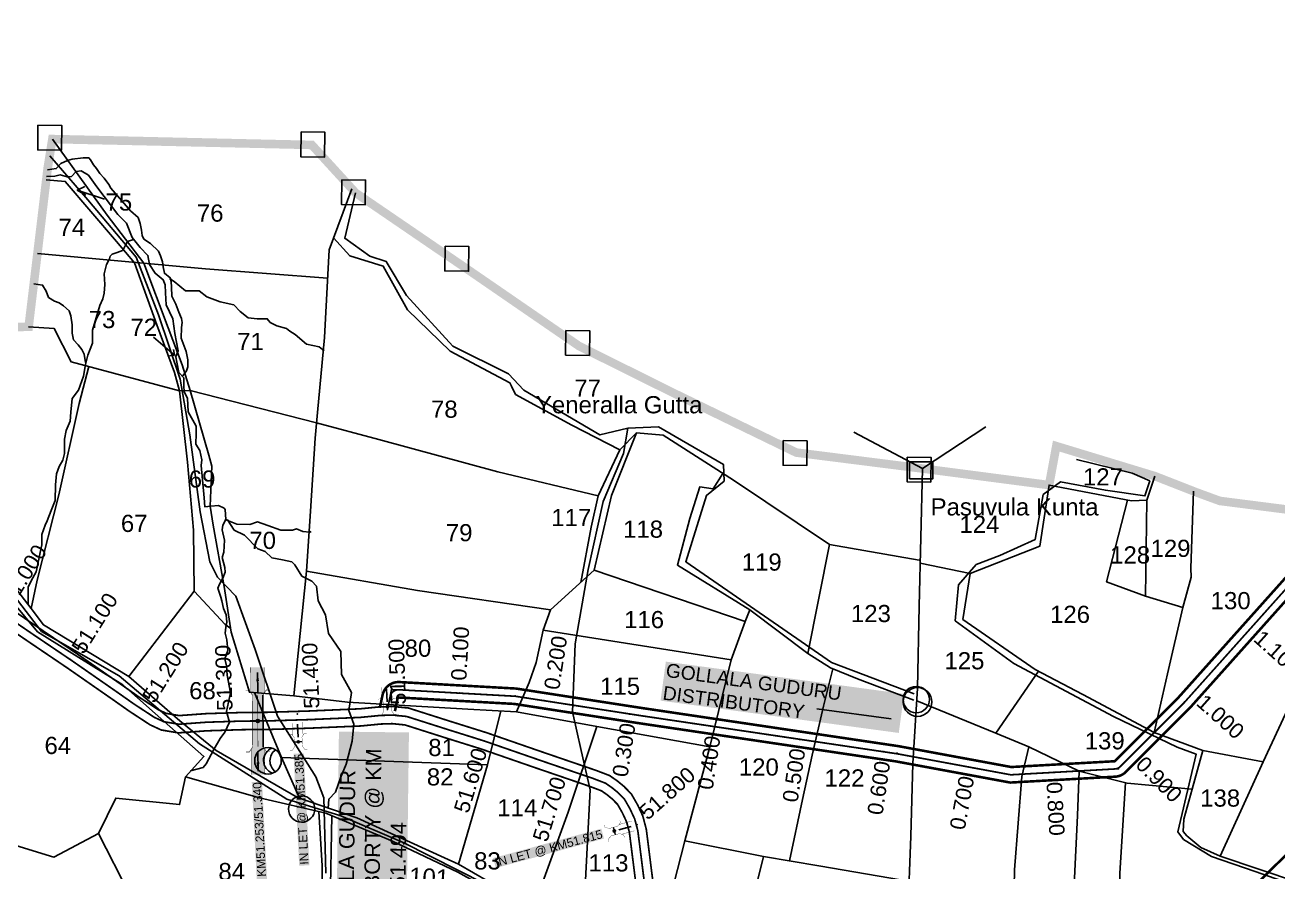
# Model space of a CAD drawing. Header units: inches. Extents: x 206739 to 240559, y 1587423 to 1599564.
# Drawn here: x 210482 to 211942, y 1592358 to 1593344 of the extents above; entities that cross this region are included whole.
import ezdxf
from ezdxf.enums import TextEntityAlignment as Align

# ---------------------------------------------------------------- set-up
doc = ezdxf.new("R2010")
doc.units = ezdxf.units.IN
doc.header["$MEASUREMENT"] = 0
for name, pattern in [('ACAD_ISO02W100', [15, 12, -3]), ('DASHED2', [0.375, 0.25, -0.125]), ('HIDDEN2', [0.1875, 0.125, -0.0625])]:
    doc.linetypes.add(name, pattern=pattern)
for name, color, linetype in [('BLOCK', 72, 'Continuous'), ('BOUNDRY STONES', 240, 'Continuous'), ('CANAL1', 7, 'Continuous'), ('CSMark', 72, 'Continuous'), ('PAPER SIZE', 5, 'Continuous'), ('PLOTS', 7, 'Continuous'), ('PLOTS NO', 7, 'Continuous'), ('ROADS', 1, 'Continuous'), ('STREAMS', 4, 'Continuous'), ('STRUCTURE', 5, 'Continuous'), ('text2', 7, 'Continuous'), ('VILLAGE BOUNDRY', 5, 'Continuous'), ('wells', 7, 'Continuous')]:
    doc.layers.add(name, color=color, linetype=linetype)
doc.styles.add('FONT1', font='Arial')
doc.styles.get("Standard").update_dxf_attribs({"font": 'arial.ttf'})
doc.dimstyles.get("Standard").update_dxf_attribs({"dimtxt": 0.18, "dimasz": 0.18, "dimexe": 0.18, "dimexo": 0.0625, "dimgap": 0.09, "dimtad": 0, "dimtih": 1, "dimtoh": 1, "dimdec": 4, "dimzin": 0, "dimdsep": 46, "dimtxsty": 'Standard', "dimcen": 0.09, "dimadec": 0, "dimazin": 0, "dimtfac": 1, "dimtdec": 4, "dimtofl": 0, "dimtmove": 0, "dimatfit": 3, "dimfxl": 1, "dimtolj": 1, "dimtzin": 0, "dimarcsym": 0})

# ---------------------------------------------------------------- blocks, each defined once
blk = doc.blocks.new('CIRCLE-BOX')
for p, q in [((-0.5, 0), (0.5, 0)), ((0, 0.5), (0, -0.5))]:
    blk.add_line(p, q)
blk.add_circle((0, 0), 0.2)
blk = doc.blocks.new('OT')
at = {"layer": 'STRUCTURE', "color": 190}
for points, const_width in [([(769751.4, 1706595.8), (769729.4, 1706595.8)], 0.5), ([(769775.2, 1706601.8), (769775.2, 1706597.8), (769769.2, 1706593.8), (769761.8, 1706593.8), (769754.4, 1706593.8), (769748.4, 1706597.8), (769748.4, 1706601.8)], 0.5), ([(769761.8, 1706593.8), (769761.8, 1706581)], 2.5), ([(769751.4, 1706579), (769729.4, 1706579)], 0.5), ([(769748.4, 1706573), (769748.4, 1706577), (769754.4, 1706581), (769761.8, 1706581), (769761.8, 1706581), (769761.8, 1706581), (769769.2, 1706581), (769775.2, 1706577), (769775.2, 1706573)], 0.5)]:
    blk.add_lwpolyline(points, dxfattribs=dict(at, const_width=const_width))
at = {"layer": 'STRUCTURE', "color": 0}
blk.add_circle((769761.8, 1706587.4), 1.87, dxfattribs=at)
blk.add_leader([(769732.6, 1706587.4), (769753.8, 1706587.4)], dimstyle='Standard', override={"dimasz": 10, "dimgap": 0.09, "dimtad": 0}, dxfattribs=at)
blk = doc.blocks.new('DLB')
at = {"layer": 'STRUCTURE'}
h = blk.add_hatch(dxfattribs=at)
h.set_pattern_fill('DOTS', color=6, scale=20, angle=320.37224793, style=0)
h.paths.add_polyline_path([(769699.5, 1706950), (769699.5, 1706934), (769729.1, 1706934), (769732.1, 1706936), (769792.1, 1706936), (769795.1, 1706934), (769824.7, 1706934), (769824.7, 1706950), (769795.1, 1706950), (769792.1, 1706948), (769732.1, 1706948), (769729.1, 1706950)])
at = {"layer": 'STRUCTURE', "color": 6, "linetype": 'ACAD_ISO02W100', "ltscale": 0.5, "const_width": 0.5}
for points in [[(769699.5, 1706950), (769729.1, 1706950)], [(769795.1, 1706950), (769824.7, 1706950)], [(769699.5, 1706934), (769729.1, 1706934)], [(769795.1, 1706934), (769824.7, 1706934)]]:
    blk.add_lwpolyline(points, dxfattribs=at)
at = {"layer": 'STRUCTURE', "color": 6, "const_width": 0.628}
for points in [[(769726.1, 1706956), (769726.1, 1706952), (769732.1, 1706948), (769792.1, 1706948), (769798.1, 1706952), (769798.1, 1706956)], [(769732.1, 1706942), (769792.1, 1706942)], [(769726.1, 1706928), (769726.1, 1706932), (769732.1, 1706936), (769792.1, 1706936), (769798.1, 1706932), (769798.1, 1706928)]]:
    blk.add_lwpolyline(points, dxfattribs=at)
at = {"layer": 'STRUCTURE', "color": 6}
blk.add_lwpolyline([(769732.1, 1706936), (769792.1, 1706936)], dxfattribs=at)
blk.add_lwpolyline([(769732.1, 1706936), (769792.1, 1706936)], dxfattribs=at)
at = {"layer": 'STRUCTURE', "color": 0}
blk.add_circle((769762.1, 1706942), 1.8, dxfattribs=at)
for points in [[(769703.8, 1706942), (769726.7, 1706942)], [(769818.6, 1706942), (769795.7, 1706942)]]:
    blk.add_leader(points, dimstyle='Standard', override={"dimasz": 10, "dimgap": 0.09, "dimtad": 0}, dxfattribs=at)

msp = doc.modelspace()

# ---------------------------------------------------------------- linework, layer by layer
at = {"layer": 'BOUNDRY STONES', "color": 1}
for points in [[(210496.86577, 1593227.62905), (210524.62868, 1593227.27936), (210524.2658, 1593198.46975), (210496.50289, 1593198.81944)], [(210803.52971, 1593219.69684), (210831.29262, 1593219.34715), (210830.92974, 1593190.53754), (210803.16683, 1593190.88723)], [(210850.8752, 1593164.08228), (210878.63811, 1593163.73259), (210878.27523, 1593134.92299), (210850.51232, 1593135.27268)], [(210971.2887, 1593086.65822), (210999.05161, 1593086.30853), (210998.68874, 1593057.49892), (210970.92583, 1593057.84861)], [(211112.12098, 1592988.63891), (211139.88388, 1592988.28922), (211139.52101, 1592959.47961), (211111.7581, 1592959.82931)], [(211365.43282, 1592860.2515), (211393.19573, 1592859.90181), (211392.83286, 1592831.0922), (211365.06995, 1592831.44189)], [(211509.93232, 1592841.10171), (211537.69523, 1592840.75202), (211537.33235, 1592811.94241), (211509.56944, 1592812.2921)], [(211512.5318, 1592835.70133), (211539.57522, 1592835.64717), (211539.5352, 1592815.66566), (211512.49178, 1592815.71983)]]:
    msp.add_lwpolyline(points, close=True, dxfattribs=at)
for points in [[(211527.54452, 1592827.70821), (211447.62752, 1592870.25788)], [(211527.54452, 1592827.70821), (211601.51403, 1592876.26925)]]:
    msp.add_lwpolyline(points, dxfattribs=at)
for centre, radius in [((211520.34833, 1592558.6058), 15.3359), ((211521.82176, 1592555.8165), 16.76736), ((210804.08004, 1592431.16475), 15.3359)]:
    msp.add_circle(centre, radius, dxfattribs=at)
at = {"layer": 'CANAL1', "color": 200, "linetype": 'ByBlock', "ltscale": 40, "const_width": 3}
for points in [[(211255.56094, 1591927.09221), (211725.84993, 1592156.01595, 0.0814245293), (211727.43499, 1592157.1368), (211993.38294, 1592419.17375, -0.1936889339), (212009.92227, 1592426.07601), (212707.13038, 1592434.93883, 0.1547251941), (212710.57318, 1592436.07869), (212938.09301, 1592600.83443), (213011.26284, 1592675.98183), (213065.92717, 1592743.56681), (213150.98064, 1592854.63664), (213252.4062, 1592975.14226), (213630.99429, 1593342.6251)], [(210895.19705, 1592548.87297), (210898.41435, 1592563.99427, -0.369754253), (210918.05229, 1592579.01097), (211053.00997, 1592571.51332, -0.0244862461), (211054.85967, 1592571.3194), (211199.84907, 1592548.89836), (211499.48002, 1592504.3789), (211631.07475, 1592480.04629), (211751.56587, 1592486.79379), (211826.4594, 1592561.68732), (211961.78135, 1592712.9295, -0.3061898991)], [(210912.80295, 1592545.12703), (210916.19852, 1592561.0862), (211052.06043, 1592553.53832), (211197.15093, 1592531.10164), (211496.51998, 1592486.6211), (211629.92525, 1592461.95371), (211752.19108, 1592468.8006, 0.1844130166), (211764.56377, 1592474.33585), (211839.5406, 1592549.31268), (211975.19569, 1592700.92719, -0.3061898991)]]:
    msp.add_lwpolyline(points, format="xyb", dxfattribs=at)
at = {"layer": 'CANAL1', "color": 1, "linetype": 'HIDDEN2', "ltscale": 50, "const_width": 2}
msp.add_lwpolyline([(210904, 1592547), (210907.2173, 1592562.1213, -0.369754253), (210917.55306, 1592570.02483), (211052.51074, 1592562.52718, -0.0244862461), (211053.48426, 1592562.42511), (211198.5, 1592540), (211498, 1592495.5), (211630.5, 1592471), (211751.68787, 1592477.78652, 0.1844130166), (211758.19981, 1592480.69981), (211833, 1592555.5), (211968.48852, 1592706.92835, -0.3061898991)], format="xyb", dxfattribs=at)
at = {"layer": 'CANAL1', "color": 1, "ltscale": 4, "const_width": 2}
for points in [[(210455.01258, 1592671.35169), (210496.63635, 1592642.87746), (210541.69896, 1592612.39876), (210596.25949, 1592574.47978), (210614.47877, 1592561.629), (210637.20489, 1592546.75499), (210646.47684, 1592542.47236), (210661.38922, 1592539.95586), (210692.52479, 1592542.21346), (210734.95591, 1592543.56689), (210764.10033, 1592543.76892), (210812.10782, 1592545.26728), (210872.08521, 1592547.85096), (210894.82879, 1592550.08172), (210910.27807, 1592550.59634), (210928.44007, 1592548.81104), (210978.06674, 1592533.03566), (211019.78089, 1592519.97473), (211083.43002, 1592497.94777), (211146.88037, 1592476.23541), (211162.9657, 1592470.12487), (211171.85765, 1592463.92048), (211179.65414, 1592457.5621), (211188.35556, 1592448.63682), (211195.48482, 1592436.24589), (211201.68497, 1592423.00367), (211205.72229, 1592407.75992), (211208.2947, 1592387.55287), (211213.49394, 1592346.31582)], [(210444.38142, 1592654.39231), (210485.38765, 1592626.34054), (210530.38904, 1592595.90324), (210584.78851, 1592558.09622), (210603.23523, 1592545.085), (210627.48311, 1592529.21501), (210640.51516, 1592523.19564), (210660.43478, 1592519.83414), (210693.56721, 1592522.23654), (210735.34409, 1592523.56911), (210764.48167, 1592523.77108), (210812.85018, 1592525.28072), (210873.49279, 1592527.89304), (210896.13921, 1592530.11428), (210909.62993, 1592530.56366), (210924.38793, 1592529.11296), (210972.04926, 1592513.96234), (211013.52111, 1592500.97727), (211076.92198, 1592479.03623), (211140.08963, 1592457.42059), (211153.5503, 1592452.30713), (211159.79835, 1592447.94752), (211166.12986, 1592442.7839), (211172.27644, 1592436.47918), (211177.72918, 1592427.00211), (211182.81103, 1592416.14833), (211186.04971, 1592403.92008), (211188.4533, 1592385.03913), (211193.68606, 1592343.53618)]]:
    msp.add_lwpolyline(points, dxfattribs=at)
at = {"layer": 'CANAL1', "color": 1, "linetype": 'HIDDEN2', "ltscale": 50, "const_width": 2}
msp.add_lwpolyline([(210449.697, 1592662.872), (210491.012, 1592634.609), (210534.87484, 1592604.94177), (210536.044, 1592604.151), (210590.524, 1592566.288), (210608.857, 1592553.357), (210617.28007, 1592547.84419), (210632.344, 1592537.985), (210643.496, 1592532.834), (210660.912, 1592529.895), (210693.046, 1592532.225), (210735.15, 1592533.568), (210764.291, 1592533.77), (210812.479, 1592535.274), (210872.789, 1592537.872), (210895.484, 1592540.098), (210909.954, 1592540.58), (210926.414, 1592538.962), (210975.058, 1592523.499), (211016.651, 1592510.476), (211080.176, 1592488.492), (211143.485, 1592466.828), (211158.258, 1592461.216), (211165.828, 1592455.934), (211172.892, 1592450.173), (211180.316, 1592442.558), (211186.607, 1592431.624), (211192.248, 1592419.576), (211195.886, 1592405.84), (211198.374, 1592386.296), (211203.59, 1592344.926)], dxfattribs=at)
at = {"layer": 'CSMark', "linetype": 'Continuous'}
for p in [(211910.01451, 1592641.57504), (210987.81838, 1592566.1212), (211843.33502, 1592567.0509), (211087.31083, 1592557.1942), (211186.13619, 1592541.91193), (211285.03922, 1592527.14192), (211383.95335, 1592512.44516), (211482.86748, 1592497.7484), (211773.24916, 1592495.74916), (211581.28949, 1592480.0993), (211680.37715, 1592473.79312)]:
    msp.add_point(p, dxfattribs=at)
at = {"layer": 'PLOTS'}
for points in [[(210513.63017, 1593211.44865), (210577.54477, 1593122.72002), (210620.34465, 1593066.8092), (210648.53033, 1592991.70884), (210664.77297, 1592948.43053), (210674.25638, 1592918.69643), (210695.92199, 1592843.13117), (210699.60213, 1592830.55388), (210697.48132, 1592783.80253), (210700.84131, 1592761.56816), (210713.74529, 1592690.29859), (210722.09495, 1592637.16188), (210743.25302, 1592567.15738), (210794.92842, 1592562.87157), (210809.82721, 1592708.34405), (210814.40386, 1592778.20745), (210819.75006, 1592863.16611), (210822.45227, 1592892.93344), (210830.73511, 1592980.35197), (210834.57757, 1593053.70392), (210836.08998, 1593082.57567), (210862.75779, 1593153.44448)], [(210506.5165, 1593163.91624), (210528.56747, 1593162.20955), (210588.20456, 1593092.18076), (210609.53036, 1593067.13895), (210635.18376, 1592995.1985), (210655.7931, 1592939.56048), (210661.8998, 1592918.06546), (210671.28126, 1592835.04152), (210678.09898, 1592756.01542), (210679.00799, 1592684.84054), (210715.12705, 1592646.02394), (210721.44774, 1592641.28067)], [(210841.27119, 1593096.34455), (210860.22533, 1593075.47023), (210899.23641, 1593063.24648), (210927.31657, 1593012.37853), (210977.0086, 1592964.28343), (211046.73434, 1592927.54824), (211048.75264, 1592923.51982), (211053.46081, 1592914.12258), (211119.01147, 1592878.38298), (211174.73419, 1592849.65192), (211194.36669, 1592869.41377), (211225.22901, 1592866.75342), (211307.34494, 1592814.14678), (211419.22328, 1592739.22679), (211523.6465, 1592720.79316)], [(210496.19534, 1593077.97699), (210692.02954, 1593060.35403), (210834.34742, 1593049.3104)], [(211174.73419, 1592849.65192), (211149.47869, 1592795.80543), (211032.69913, 1592823.87085), (210894.12799, 1592861.35362), (210821.37204, 1592881.03372), (210674.25638, 1592918.69643), (210661.8998, 1592918.06546), (210535.67114, 1592951.87827), (210515.88964, 1592990.81504), (210485.96996, 1592992.83536)], [(210366.35714, 1592761.54458), (210438.0875, 1592730.13628), (210489.10183, 1592664.76365), (210495.9742, 1592697.51582), (210521.12117, 1592796.92847), (210544.78124, 1592903.48829), (210556.2657, 1592946.36162)], [(209907.04102, 1592922.25577), (209988.11636, 1592914.02976), (210073.15037, 1592883.86769), (210173.66562, 1592827.362), (210285.52593, 1592782.92186), (210346.83629, 1592757.21038), (210377.87438, 1592744.61156), (210426.94269, 1592720.13912), (210450.6377, 1592692.20046), (210496.3426, 1592637.42399), (210595.74317, 1592575.88513), (210650.62696, 1592527.08667), (210690.26719, 1592492.1427), (210668.8921, 1592468.62752), (210754.88292, 1592444.08), (210832.50041, 1592426.42878), (210909.87141, 1592393.88206), (210986.23585, 1592357.63125), (211058.49328, 1592317.72813), (211154.99305, 1592258.96155), (211210.24404, 1592219.399), (211322.64867, 1592152.20777), (211447.12032, 1592070.7248)], [(211326.37858, 1592663.09848), (211320.9595, 1592649.47201), (211145.00844, 1592709.21418), (211165.08104, 1592796.26576), (211194.36669, 1592869.41377)], [(211510.56358, 1592307.70822), (211514.18297, 1592399.3594), (211516.26067, 1592484.14417), (211521.77587, 1592571.83323), (211523.87626, 1592667.47377), (211527.54452, 1592827.225)], [(211393.82573, 1592612.47011), (211326.37858, 1592663.09848), (211242.01474, 1592715.10669), (211256.50863, 1592769.52811), (211268.13794, 1592806.28811), (211283.59899, 1592804.00324), (211295.11622, 1592821.98097)], [(211525.02469, 1592717.48715), (211583.34574, 1592705.58148), (211664.29435, 1592737.2368), (211675.14443, 1592808.41765), (211771.06054, 1592790.15209), (211789.13834, 1592790.72778), (211798.49336, 1592818.85737)], [(211843.24073, 1592801.36291), (211840.46517, 1592711.53989), (211840.63864, 1592701.26802), (211831.05754, 1592665.82142), (211787.44452, 1592679.08545)], [(211129.33646, 1592694.93512), (211141.4684, 1592759.43754), (211149.47869, 1592795.80543)], [(211789.13834, 1592790.72778), (211787.44452, 1592679.08545), (211742.13312, 1592695.69682), (211766.36184, 1592791.04688)], [(211854.30166, 1592499.17325), (211924.42866, 1592486.28801), (211961.04345, 1592564.66027), (211980.28103, 1592614.67396), (211985.72987, 1592650.3665), (211993.48742, 1592743.5243), (211996.05639, 1592774.3742)], [(211517.7133, 1592558.05738), (211451.83909, 1592582.64994), (211420.52105, 1592595.45441), (211393.82573, 1592612.47011), (211419.22328, 1592739.22679)], [(211148.11617, 1592527.11438), (211054.46801, 1592544.39713), (211069.24458, 1592578.59325), (211077.30155, 1592601.75348), (211085.72053, 1592639.56511), (211094.28554, 1592662.99952), (211145.00844, 1592709.21418)], [(210809.82721, 1592708.34405), (210939.25163, 1592685.66589), (211094.28554, 1592662.99952)], [(211831.05754, 1592665.82142), (211813.22256, 1592588.49602), (211797.46166, 1592520.16296), (211714.37724, 1592564.36272), (211659.01756, 1592593.8133), (211574.48209, 1592651.88792), (211583.34574, 1592705.58148)], [(210489.10183, 1592664.76365), (210503.19903, 1592645.56901), (210602.64458, 1592585.57262), (210679.00799, 1592684.84054)], [(211085.72053, 1592639.56511), (211304.5578, 1592604.97808)], [(211320.9595, 1592649.47201), (211304.5578, 1592604.97808), (211279.97768, 1592503.62718), (211250.66504, 1592394.01612), (211342.14982, 1592375.85075)], [(210567.5275, 1592402.7237), (210515.16632, 1592375.07776), (210415.22411, 1592405.64203), (210367.7396, 1592429.41004), (210379.7777, 1592480.23425), (210393.46844, 1592538.03577), (210405.84196, 1592600.60515)], [(211372.47273, 1592370.79504), (211387.82076, 1592442.19457), (211398.94717, 1592493.95498), (211412.17718, 1592550.79949), (211423.19341, 1592594.36181)], [(210602.64458, 1592585.57262), (210662.18575, 1592533.68914), (210704.44608, 1592499.36584), (210799.13415, 1592444.58741), (210868.27663, 1592420.80839), (210970.57743, 1592374.37224), (210986.97606, 1592366.92861), (211074.18061, 1592316.51156), (211135.5956, 1592277.95608), (211209.79209, 1592229.08108), (211305.72623, 1592170.20663), (211378.48037, 1592125.89657), (211449.03985, 1592077.4562)], [(211520.86371, 1592557.33034), (211613.09382, 1592519.33814), (211662.94212, 1592591.72549)], [(210749.06318, 1592566.6755), (210780.46441, 1592491.21439), (211020.51922, 1592482.76231), (211036.16913, 1592545.443)], [(211054.46801, 1592544.39713), (210997.97871, 1592547.62576), (210857.7191, 1592555.64228), (210794.92842, 1592562.87157)], [(211074.18061, 1592316.51156), (211114.59663, 1592427.28899), (211148.11617, 1592527.11438), (211279.97768, 1592503.62718)], [(211613.09382, 1592519.33814), (211651.4995, 1592503.51775), (211710.22522, 1592475.05195), (211766.21001, 1592461.30122), (211841.84409, 1592454.19229), (211854.30166, 1592499.17325), (211797.46166, 1592520.16296)], [(210801.52834, 1592443.76401), (210780.46441, 1592491.21439)], [(211651.4995, 1592503.51775), (211643.46207, 1592469.03825), (211634.82121, 1592360.35799), (211632.71175, 1592260.42978), (211632.29505, 1592158.41238), (211595.46984, 1592168.34527), (211508.99309, 1592193.47668)], [(211020.51922, 1592482.76231), (210986.97606, 1592366.92861)], [(211874.44175, 1592376.14956), (211924.42866, 1592486.28801)], [(210217.46108, 1592196.88393), (210282.66275, 1592193.92866), (210284.45792, 1592161.91046), (210328.19311, 1592150.73058), (210417.73925, 1592145.6869), (210427.29456, 1592138.43846), (210434.65655, 1592140.85015), (210452.20816, 1592140.43642), (210585.50339, 1592147.05098), (210599.81689, 1592240.45622), (210605.55575, 1592277.90612), (210603.50139, 1592331.81581), (210567.5275, 1592402.7237), (210587.49945, 1592443.81845), (210661.96258, 1592436.28866), (210668.8921, 1592468.62752)], [(211632.29505, 1592158.41238), (211695.374, 1592150.83155), (211700.16608, 1592251.47751), (211704.50198, 1592342.54242), (211708.3547, 1592423.45918), (211710.22522, 1592475.05195)], [(211764.15547, 1592461.80585), (211757.49835, 1592356.27721), (211757.12193, 1592287.35112), (211749.57959, 1592250.21901), (211749.78857, 1592234.34779), (211746.1252, 1592208.86571), (211734.53082, 1592128.21617), (211714.18041, 1592130.61126), (211713.49313, 1592148.16668), (211695.374, 1592150.83155)], [(211841.84409, 1592454.19229), (211832.22088, 1592419.13621), (211831.45787, 1592404.76719), (211835.72009, 1592399.83581), (211851.99333, 1592386.16588), (211874.44175, 1592376.14956), (211964.80588, 1592345.76664), (212010.78744, 1592331.15921), (211997.8427, 1592386.92957), (212008.40483, 1592388.0534), (212048.35855, 1592384.21166)], [(210824.18534, 1592428.31973), (210828.14765, 1592364.78009), (210827.49072, 1592312.75445), (210826.80968, 1592271.80027), (210828.82618, 1592210.91486), (210824.86575, 1592156.27743), (210824.9037, 1592120.22056), (210820.7098, 1592111.94242), (210826.85954, 1592028.61281), (210830.27841, 1591974.66092), (210836.67582, 1591911.07526), (210838.2388, 1591891.62583), (210843.9851, 1591854.30902), (210842.57347, 1591820.08405), (210855.20872, 1591819.5629)], [(210855.16751, 1591820.0891), (210850.81917, 1591888.85765), (210850.98119, 1591901.72041), (210847.09442, 1591952.72464), (210839.12067, 1592037.63757), (210834.91928, 1592135.6191), (210835.96352, 1592218.8164), (210837.24625, 1592321.01405), (210839.39064, 1592423.53035)], [(211250.66504, 1592394.01612), (211229.63268, 1592312.06156), (211209.79209, 1592229.08108)], [(211298.95376, 1592206.04479), (211318.06003, 1592278.65929), (211342.14982, 1592375.85075), (211406.81233, 1592365.06963), (211504.32633, 1592348.15433)]]:
    msp.add_lwpolyline(points, dxfattribs=at)
at = {"layer": 'PLOTS NO'}
for points in [[(210552.44238, 1593146.16695), (210542.56593, 1593152.10545), (210551.61493, 1593156.11427)], [(210542.56593, 1593152.10545), (210574.2984, 1593141.55748)], [(210655.84408, 1592959.93683), (210631.35872, 1592980.57601)], [(210649.99103, 1592958.99326), (210655.84408, 1592959.93683), (210654.81033, 1592966.34931)]]:
    msp.add_lwpolyline(points, dxfattribs=at)
at = {"layer": 'ROADS'}
for points in [[(210510.5033, 1593192.10752), (210555.04076, 1593140.73038), (210611.37418, 1593073.77394), (210637.39122, 1593006.91749), (210662.50987, 1592931.61836), (210673.71168, 1592866.97795), (210685.71593, 1592777.28994), (210697.04349, 1592718.94871), (210705.87233, 1592701.09568), (210727.32743, 1592678.90774), (210750.02393, 1592617.06245), (210775.94903, 1592539.31942), (210820.52153, 1592468.44564), (210829.85048, 1592444.28031), (210832.29493, 1592356.30614)], [(211706.99346, 1592838.14045), (211771.89183, 1592822.13228), (211792.41331, 1592813.26999), (211786.8571, 1592795.85929), (211740.71212, 1592802.34704), (211688.33172, 1592812.05684), (211668.20464, 1592797.32166), (211658.78445, 1592745.01979), (211617.64362, 1592726.29613), (211590.23699, 1592715.76556), (211569.40719, 1592692.32624), (211565.56889, 1592650.43324), (211633.90238, 1592600.79388), (211750.34735, 1592538.7435), (211824.49249, 1592503.26033), (211846.36779, 1592495.10726), (211824.99565, 1592404.68374), (211831.95281, 1592395.70746), (211864.36226, 1592375.66847), (211915.44703, 1592358.47729), (211976.18329, 1592336.96482)]]:
    msp.add_lwpolyline(points, dxfattribs=at)
at = {"layer": 'ROADS', "color": 1}
for points in [[(210867.04981, 1593148.74935), (210854.26388, 1593095.98196), (210883.73998, 1593075.20401), (210902.73949, 1593068.71772), (210926.3262, 1593029.06444), (210980.36429, 1592970.08099), (211045.33725, 1592938.02756), (211062.98226, 1592918.87961), (211151.78955, 1592866.84787), (211184.17562, 1592874.55903), (211220.1702, 1592876.29211), (211295.63107, 1592832.5496), (211296.41979, 1592813.01847), (211275.87814, 1592796.41033), (211251.75387, 1592719.07557), (211386.05634, 1592626.31224), (211421.73172, 1592601.67109), (211517.97131, 1592565.13391)], [(209907.34033, 1592927.46362), (209983.7727, 1592922.18602), (210041.04192, 1592902.75956), (210129.25209, 1592865.01822), (210236.56306, 1592812.22752), (210328.02931, 1592771.38518), (210435.21072, 1592723.52556), (210477.91833, 1592667.97503), (210500.94716, 1592638.02103), (210591.43955, 1592586.32806), (210685.06226, 1592507.2369), (210786.78453, 1592442.69135), (210849.84554, 1592423.32141), (210922.56947, 1592392.13004), (211049.71694, 1592327.60779), (211138.51865, 1592273.55858), (211234.7367, 1592209.04618), (211373.89084, 1592125.11653), (211448.01556, 1592073.86421)], [(211184.17562, 1592874.55903), (211179.04646, 1592845.08978), (211155.40957, 1592789.13044), (211138.01514, 1592710.16725), (211122.8966, 1592623.58714), (211119.65743, 1592544.15977), (211129.93019, 1592499.1425), (211140.32875, 1592453.57402), (211134.73176, 1592348.17254), (211132.36023, 1592303.51225), (211122.70922, 1592254.69328), (211116.00955, 1592153.68122), (211099.36698, 1592098.95928), (211112.45062, 1591998.06186), (211118.50107, 1591896.24974), (211123.2708, 1591815.98851), (211122.43546, 1591802.95696)]]:
    msp.add_lwpolyline(points, dxfattribs=at)
at = {"layer": 'STREAMS', "color": 4}
for points in [[(210507.76569, 1593175.75369), (210518.05485, 1593177.16253), (210523.60523, 1593182.9046), (210531.18143, 1593186.39887), (210536.8534, 1593188.20772), (210549.70985, 1593189.58423), (210556.21404, 1593189.50231), (210558.24221, 1593187.4255), (210561.41896, 1593181.40262), (210564.96158, 1593177.25549), (210568.82508, 1593171.39491), (210574.06229, 1593165.85889), (210579.61801, 1593158.43856), (210581.61819, 1593154.13989), (210604.58068, 1593127.90763), (210613.66996, 1593120.00271), (210615.83626, 1593113.05053), (210617.47162, 1593105.23942), (210618.0887, 1593099.17237), (210620.11654, 1593094.99188), (210627.85393, 1593089.87392), (210637.13308, 1593080.79567), (210639.66788, 1593075.57009), (210641.83418, 1593068.61791), (210642.62679, 1593062.72181), (210644.26433, 1593055.08375), (210650.78828, 1593049.98108), (210652.12055, 1593045.63619), (210652.55556, 1593038.87897), (210652.77362, 1593028.662), (210657.34796, 1593019.32427), (210660.86833, 1593009.75825), (210664.24588, 1593002.61766), (210664.8804, 1592997.9354), (210664.1107, 1592991.88582), (210663.60333, 1592979.49083), (210669.47426, 1592963.83585), (210671.43669, 1592954.46253), (210671.33204, 1592946.15402), (210669.88857, 1592941.67102), (210665.797, 1592935.49508)], [(210657.29307, 1592957.45727), (210660.19693, 1592964.96003), (210656.23297, 1592984.82262), (210653.81604, 1593002.03564), (210646.11037, 1593018.19325), (210645.40924, 1593032.22877), (210644.99949, 1593041.52655), (210642.79444, 1593047.69099), (210633.23146, 1593055.17543), (210626.84936, 1593065.35576), (210625.0507, 1593075.89838), (210616.03639, 1593085.1292), (210606.52841, 1593096.99633), (210599.87358, 1593113.31279), (210589.99695, 1593123.78188), (210565.27526, 1593155.89846), (210555.61377, 1593169.5208), (210547.07326, 1593174.53771), (210541.26858, 1593173.73417), (210535.92887, 1593168.01546), (210531.00659, 1593167.55143), (210522.78173, 1593169.759), (210516.44386, 1593168.43623), (210506.78131, 1593168.0319)], [(210608.25126, 1593094.83248), (210606.82882, 1593094.14464), (210603.4565, 1593092.95194), (210601.32516, 1593092.09656), (210598.79614, 1593087.7172), (210597.1682, 1593084.73807), (210595.18701, 1593081.76339), (210588.97002, 1593079.19494), (210583.4706, 1593077.49975), (210581.14285, 1593075.05879), (210580.39819, 1593072.06853), (210576.77795, 1593065.23263), (210574.16445, 1593054.56792), (210574.71557, 1593042.20956), (210573.88224, 1593032.16245), (210572.56106, 1593025.47406), (210569.10411, 1593017.5774), (210560.58079, 1592988.72075), (210560.3925, 1592973.77181), (210554.84806, 1592959.73658), (210552.1707, 1592949.05048), (210549.73698, 1592935.2582), (210544.16391, 1592918.96656), (210536.69898, 1592909.46922), (210535.06814, 1592893.22679), (210534.37188, 1592882.79787), (210529.71739, 1592872.13667), (210527.6086, 1592861.72554), (210527.68505, 1592845.36274), (210525.89074, 1592837.48648), (210521.55784, 1592829.9244), (210518.34409, 1592821.50183), (210517.325, 1592808.86486), (210516.81157, 1592790.53478), (210512.14287, 1592778.74537), (210507.47416, 1592766.95596), (210505.14682, 1592761.62539), (210501.33984, 1592750.95352), (210501.25103, 1592743.9021), (210501.18708, 1592738.82509), (210499.38211, 1592730.10272), (210495.4524, 1592710.85484), (210494.56224, 1592707.48082), (210492.82122, 1592703.83545), (210488.48477, 1592695.99129), (210485.5784, 1592689.53956), (210485.31905, 1592668.9495)], [(210649.96111, 1593048.96092), (210655.71203, 1593045.41625), (210668.90833, 1593034.8334), (210684.84337, 1593034.63269), (210693.44779, 1593027.57984), (210709.3136, 1593021.88231), (210724.91526, 1593018.21356), (210732.6432, 1593010.59307), (210741.82351, 1593003.24362), (210752.23919, 1593001.955), (210764.1216, 1593002.09467), (210767.54369, 1592997.71131), (210775.31901, 1592993.8518), (210786.29235, 1592990.82003), (210790.31198, 1592987.87592), (210796.63494, 1592983.74529), (210809.9499, 1592972.71463), (210824.68601, 1592969.34613), (210830.42236, 1592964.64428)], [(210492.02759, 1593042.92243), (210502.30841, 1593041.36446), (210506.22343, 1593034.17258), (210508.99431, 1593026.99504), (210516.09213, 1593022.62008), (210521.50604, 1593020.83768), (210526.60857, 1593017.05926), (210533.11643, 1593011.26326), (210535.33294, 1593005.52124), (210536.63393, 1592995.21954), (210536.508, 1592985.22147), (210538.41333, 1592977.4835), (210543.77686, 1592971.70191), (210547.99945, 1592966.22029), (210550.79193, 1592960.75676), (210552.38969, 1592951.30845)], [(210657.64765, 1592957.62405), (210658.67914, 1592951.5238), (210661.11403, 1592939.503), (210666.76314, 1592933.34459), (210667.01657, 1592924.11817), (210667.11056, 1592916.92296), (210671.09065, 1592909.52439), (210671.81443, 1592893.6514), (210681.21208, 1592877.11579), (210681.29001, 1592868.62949), (210680.94725, 1592856.0903), (210685.65906, 1592848.83686), (210687.93159, 1592837.77179), (210687.11152, 1592831.32587), (210690.51393, 1592793.46802), (210691.12281, 1592783.13043), (210698.3354, 1592783.77743), (210707.21286, 1592784.58791), (210713.64255, 1592781.73995), (210715.09706, 1592779.87703), (210715.88196, 1592768.48354), (210712.28655, 1592761.70373), (210711.66268, 1592756.17771), (210714.28469, 1592744.33901), (210713.55396, 1592730.32895), (210711.63038, 1592724.26592), (210714.62129, 1592712.49799), (210715.10578, 1592706.95794), (210712.43161, 1592699.98206), (210708.2799, 1592693.02472), (210706.55717, 1592688.25038), (210710.12345, 1592678.05994), (210711.17584, 1592673.61956), (210712.90824, 1592664.61714), (210716.13998, 1592657.19789), (210716.77421, 1592648.88904), (210715.77419, 1592642.81438), (210714.94926, 1592635.9996), (210716.88109, 1592628.04333), (210718.02071, 1592615.85439), (210714.76151, 1592606.19262), (210716.69101, 1592598.05192), (210717.47751, 1592587.15865), (210721.09597, 1592566.45317), (210716.38694, 1592544.79077), (210719.92302, 1592532.20272), (210714.79199, 1592520.8306), (210709.15577, 1592513.33865), (210701.60071, 1592500.59813), (210692.82551, 1592483.89861), (210689.2262, 1592479.52022), (210674.40926, 1592475.57805)], [(210835.16448, 1592432.13193), (210835.77883, 1592442.69653), (210843.58073, 1592450.76772), (210849.56676, 1592467.51192), (210856.02189, 1592483.28904), (210863.09722, 1592510.11126), (210864.78895, 1592529.79285), (210859.21445, 1592545.72149), (210862.39529, 1592566.96758), (210850.53885, 1592587.68657), (210849.66631, 1592614.61964), (210835.39051, 1592635.67159), (210832.03023, 1592657.49351), (210823.44616, 1592673.54798), (210821.53926, 1592690.51174), (210815.86046, 1592696.63314), (210804.42325, 1592702.52466), (210796.10614, 1592715.63669), (210792.51328, 1592719.00937), (210781.63606, 1592721.26385), (210769.54724, 1592723.53359), (210761.46451, 1592731.19778), (210753.01788, 1592734.02662), (210737.59063, 1592750.24368), (210725.65114, 1592756.10632), (210717.5992, 1592767.82273), (210715.12782, 1592768.42512), (210728.40676, 1592762.9264), (210743.84758, 1592762.54144), (210752.84924, 1592765.66509), (210764.80791, 1592761.32545), (210779.80274, 1592755.80504), (210793.34414, 1592756.01534), (210797.93923, 1592757.48071), (210805.33878, 1592754.53141), (210813.52521, 1592753.47625), (210815.25069, 1592754.2161)]]:
    msp.add_lwpolyline(points, dxfattribs=at)
at = {"layer": 'text2', "linetype": 'Continuous'}
msp.add_lwpolyline([(212428.81771, 1592872.6662), (212448, 1592850.5), (212561, 1592796.5), (212519.5, 1592688), (212485, 1592660.2), (212451, 1592624.5), (212306.5, 1592606), (212206, 1592616.5), (212150, 1592654.5), (211977.5, 1592717), (211833, 1592555.5), (211755.5, 1592478), (211630.5, 1592471), (211498, 1592495.5), (211198.5, 1592540), (211053, 1592562.5), (210909, 1592570.5), (210904, 1592547)], dxfattribs=at)
at = {"layer": 'text2', "color": 3, "linetype": 'Continuous'}
for p in [(210534.87482, 1592604.94179), (210815.14024, 1592535.38864), (210916.09552, 1592539.9763), (210714.02234, 1592532.89409), (211012.98679, 1592511.62329), (211108.64928, 1592478.7486), (211189.54884, 1592425.34085)]:
    msp.add_point(p, dxfattribs=at)
at = {"layer": 'text2'}
for p in [(210534.88486, 1592604.95659), (210617.28007, 1592547.84419), (210799, 1592542, 77), (210898.12704, 1592540.18604), (210753.00214, 1592533.69175), (211195, 1592413, 79)]:
    msp.add_point(p, dxfattribs=at)
at = {"layer": 'VILLAGE BOUNDRY', "linetype": 'DASHED2', "ltscale": 50}
msp.add_lwpolyline([(210393.92951, 1592990.79615, 10, 10, 0), (210485.96996, 1592992.83536, 10, 10, 0), (210508.16575, 1593177.64866, 10, 10, 0), (210513.63017, 1593211.44865, 10, 10, 0), (210815.98518, 1593204.60998, 10, 10, 0), (210867.04981, 1593148.74935, 10, 10, 0), (210990.33292, 1593064.56786, 10, 10, 0), (211127.36835, 1592970.38057, 10, 10, 0), (211241.02236, 1592913.93315, 10, 10, 0), (211380.57581, 1592846.30123, 10, 10, 0), (211527.54452, 1592827.70821, 10, 10, 0), (211527.54452, 1592827.70821, 10, 10, 0), (211675.14443, 1592808.41765, 10, 10, 0), (211683.55076, 1592853.81371, 10, 10, 0), (211798.49336, 1592818.85737, 10, 10, 0), (211846.47606, 1592800.09802, 10, 10, 0), (211874.06028, 1592789.99331, 10, 10, 0), (211997.5003, 1592774.18933, 10, 10, 0)], format="xyseb", dxfattribs=at)
at = {"layer": 'VILLAGE BOUNDRY', "linetype": 'DASHED2', "ltscale": 50, "const_width": 4}
for points in [[(211527.54452, 1592827.70821), (211527.54452, 1592827.70821)], [(211527.54452, 1592827.70821), (211527.54452, 1592827.70821), (211527.54452, 1592827.70821)]]:
    msp.add_lwpolyline(points, dxfattribs=at)
at = {"layer": 'wells', "color": 0}
msp.add_circle((210764.92662, 1592487.39611), 15.49413, dxfattribs=at)
for centre, start, end in [((210775.16066, 1592487.6024), 110.44312457, 251.86642364), ((210782.64163, 1592487.24115), 124.36699666, 234.63061311)]:
    msp.add_arc(centre, 15.49413, start, end, dxfattribs=at)

# ---------------------------------------------------------------- block references
at = {"layer": 'BLOCK'}
for p in [(210909, 1592571, 90.242), (211053, 1592563, 90.208), (211833, 1592556, 89.973), (210904, 1592547, 90.197), (211199, 1592540, 90.047), (211498, 1592496, 89.953), (211756, 1592478, 89.987), (211631, 1592471, 89.921)]:
    msp.add_blockref('CIRCLE-BOX', p, dxfattribs=at)
at = {"layer": 'STRUCTURE', "color": 0, "rotation": 90.26832751339036}
msp.add_blockref('DLB', (1921281.24823, 830773.9468), dxfattribs=at)
at = {"layer": 'STRUCTURE', "color": 0}
for p, xscale, yscale, zscale, rotation in [((-1009508.79348, 2070074.52261), 0.7000000000000005, 0.7000000000000005, 0.7000000000000005, 272.9084585198758), ((-1009612.71011, 2070033.54555, 77), 0.7000000000000005, 0.7000000000000005, 0.7000000000000005, 272.9084585198758), ((417061.63105, 2886640.84171, 79), 0.7, 0.7, 0.7, 195.2387712588895)]:
    msp.add_blockref('OT', p, dxfattribs=dict(at, xscale=xscale, yscale=yscale, zscale=zscale, rotation=rotation))

# ---------------------------------------------------------------- texts
at = {"layer": 'CSMark', "color": 1}
for s, rotation, p in [('51.000', 57.97193306, (210459.78951, 1592671.27811)), ('51.100', 57.97193306, (210542.5394, 1592615.03049)), ('51.200', 57.97193306, (210624.9346, 1592557.91809)), ('51.300', 92.00337845, (210714.72806, 1592545.52648)), ('51.400', 92.00337845, (210815.84595, 1592548.02103)), ('51.500', 92.00337845, (210916.80123, 1592552.60869)), ('51.600', 73.07916174, (210989.69854, 1592427.66585)), ('51.800', 41.61598017, (211201.26915, 1592423.9741)), ('51.700', 73.07916174, (211081.51064, 1592394.24128))]:
    msp.add_text(s, height=18, rotation=rotation, dxfattribs=at).set_placement(p, align=Align.MIDDLE_LEFT)
at = {"layer": 'CSMark', "color": 1, "linetype": 'Continuous', "style": 'FONT1'}
for s, rotation, p in [('0.100', 86.82016948, (210990.50854, 1592643.66793)), ('0.200', 81.20945686, (211104.88161, 1592632.65374)), ('0.300', 81.20945687, (211184.45514, 1592531.04114)), ('0.400', 81.54876597, (211283.42257, 1592516.26136)), ('0.500', 81.54876661, (211382.33671, 1592501.56461)), ('0.600', 81.54876597, (211481.25084, 1592486.86785)), ('0.700', 79.52400826, (211579.28943, 1592469.28266))]:
    msp.add_text(s, height=18, rotation=rotation, dxfattribs=at).set_placement(p, align=Align.MIDDLE_RIGHT)
for s, rotation, p in [('1.100', 318.17983041, (211918.21216, 1592634.24029)), ('1.000', 318.17983035, (211851.53267, 1592559.71616)), ('0.900', 315, (211781.02733, 1592487.97098)), ('0.800', 273.20521565, (211680.99219, 1592462.81033))]:
    msp.add_text(s, height=18, rotation=rotation, dxfattribs=at).set_placement(p, align=Align.MIDDLE_LEFT)
at = {"layer": 'PLOTS'}
for s, p in [('75', (210575.5811, 1593128.15055)), ('76', (210681.99311, 1593115.25865)), ('74', (210520.80411, 1593098.62076)), ('73', (210555.97036, 1592991.26776)), ('72', (210604.61649, 1592982.2323)), ('71', (210728.96649, 1592965.62885)), ('77', (211121.88089, 1592911.39739)), ('78', (210954.83574, 1592886.8331)), ('Yeneralla Gutta', (211077.06538, 1592892.02873)), ('69', (210672.5609, 1592805.5087)), ('127', (211714.59827, 1592808.01046)), ('Pasuvula Kunta', (211537.06203, 1592773.04286)), ('67', (210593.47833, 1592753.84064)), ('117', (211095.03988, 1592760.68626)), ('118', (211178.6529, 1592747.12564)), ('124', (211570.60131, 1592752.74124)), ('70', (210743.14727, 1592734.03679)), ('79', (210972.12979, 1592742.99821)), ('129', (211793.36532, 1592724.75858)), ('119', (211316.92015, 1592708.79266)), ('128', (211746.29909, 1592717.10076)), ('130', (211863.43938, 1592663.84604)), ('123', (211444.21299, 1592648.84784)), ('126', (211676.23193, 1592647.91949)), ('116', (211179.84126, 1592641.80428)), ('80', (210924.10908, 1592608.47708)), ('125', (211553.16065, 1592593.85065)), ('68', (210673.055, 1592558.98679)), ('115', (211151.89557, 1592564.17561)), ('139', (211716.64209, 1592500.61187)), ('64', (210504.4624, 1592495.17006)), ('81', (210951.67415, 1592492.81199)), ('120', (211313.58418, 1592470.06421)), ('82', (210950.0052, 1592458.55217)), ('122', (211413.37935, 1592457.31583)), ('138', (211851.19185, 1592433.89573)), ('114', (211032.12826, 1592422.59339)), ('83', (211005.10201, 1592360.75071)), ('113', (211138.40636, 1592358.38451)), ('84', (210707.11896, 1592348.32022))]:
    msp.add_text(s, height=20, dxfattribs=at).set_placement(p)
msp.add_text('101', height=20, rotation=356.34991019, dxfattribs=at).set_placement((210928.79769, 1592343.3398))
at = {"layer": 'STRUCTURE', "color": 5, "insert": (211229.91542, 1592601.01592), "char_height": 16, "width": 276.9422221, "attachment_point": 1, "rotation": 352.28123664, "style": 'FONT1', "bg_fill": 1, "box_fill_scale": 1.1, "bg_fill_color": 7, "bg_fill_true_color": 16777215, "bg_fill_transparency": 0}
msp.add_mtext('{\\C1;GOLLALA GUDURU DISTRIBUTORY}', dxfattribs=at)
at = {"layer": 'STRUCTURE', "color": 5, "attachment_point": 1, "bg_fill": 1, "box_fill_scale": 1.1, "bg_fill_color": 7, "bg_fill_true_color": 16777215, "bg_fill_transparency": 0}
for s, insert, char_height, width, rotation in [(' GOLLALA GUDUR DISTRIBORTY @ KM 51.394/51.494', (210845.93447, 1592255.99224), 18, 263.5557768, 89.25836871), ('IN LET @ KM51.385', (210802.20782, 1592366.10549, 77), 10, 128.6402456, 92.90845852), ('SLB @ KM51.253/51.340', (210755.07683, 1592303.69175, 77), 10, 158.0740791, 92.90845852), ('IN LET @ KM51.815', (211028.51085, 1592373.27592, 79), 10, 128.6402456, 15.23877126)]:
    msp.add_mtext(s, dxfattribs=dict(at, insert=insert, char_height=char_height, width=width, rotation=rotation))

# ---------------------------------------------------------------- leaders
at = {"layer": 'PAPER SIZE', "color": 1}
msp.add_leader([(211491.19994, 1592536.27397), (211404.32757, 1592547.65716)], dimstyle='Standard', override={"dimasz": 40, "dimgap": 0.09, "dimtad": 0, "dimtfill": 2, "dimtfillclr": 5}, dxfattribs=at)

doc.saveas('drawing.dxf')
